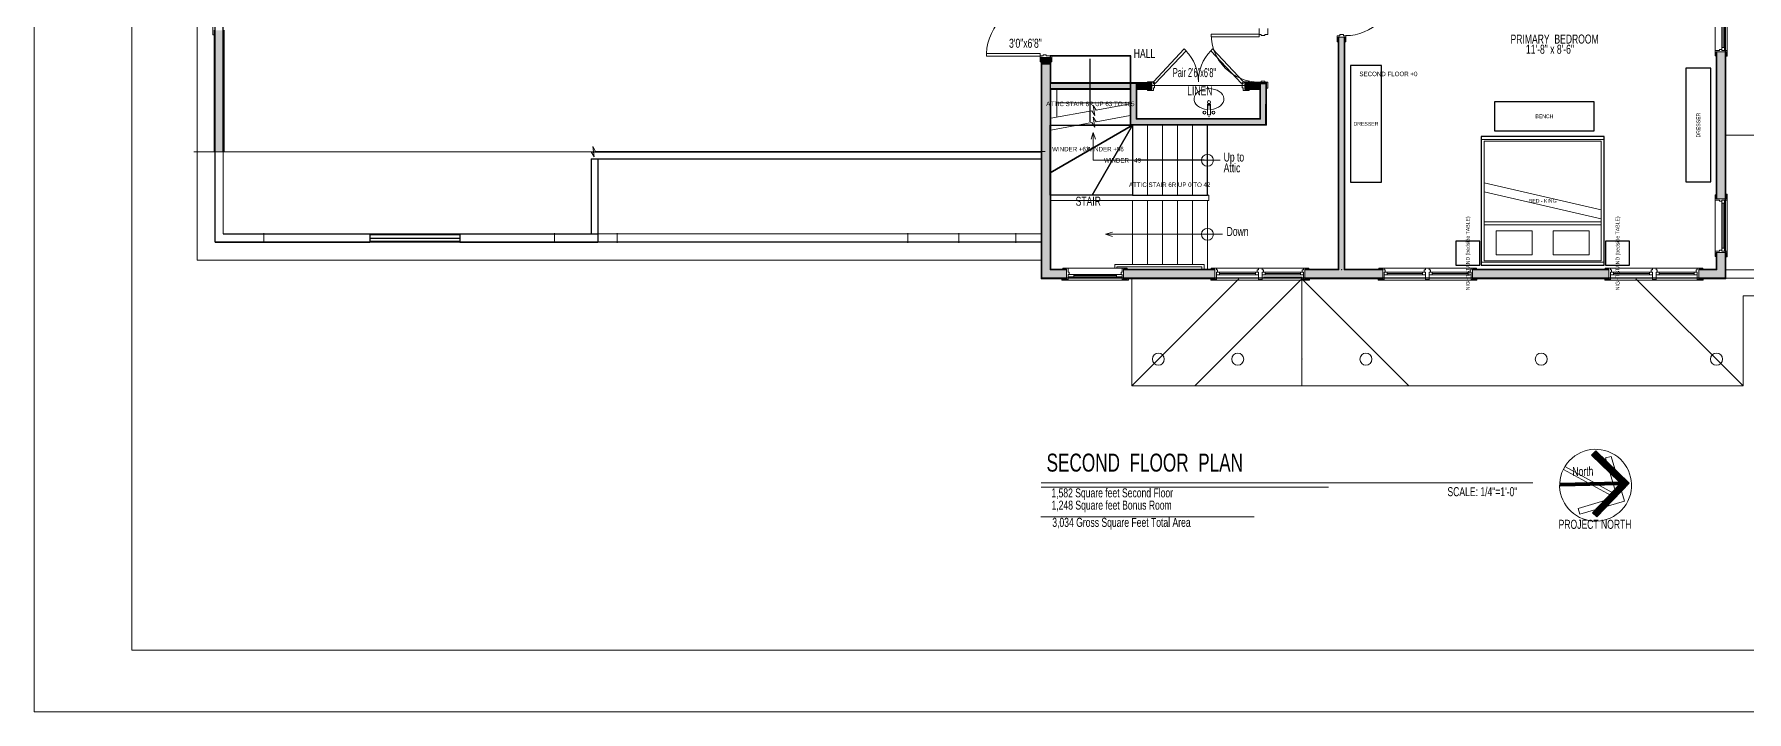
# Model space of a CAD drawing. Extents: x -864 to 864, y -576 to 576.
# Drawn here: x -864 to 279, y -576 to -123 of the extents above; entities that cross this region are included whole.
import ezdxf
from ezdxf.enums import TextEntityAlignment as Align

# ---------------------------------------------------------------- set-up
doc = ezdxf.new("R2010")
doc.units = 0
doc.header["$MEASUREMENT"] = 0
for name, color, linetype in [('1.2BELOW', 9, 'Continuous'), ('1.2DEMO', 3, 'Continuous'), ('1.2DOORS', 1, 'Continuous'), ('1.2FILL', 7, 'Continuous'), ('1.2FLOOR-LEVELS', 30, 'Continuous'), ('1.2FURN', 11, 'Continuous'), ('1.2NOTES', 3, 'Continuous'), ('1.2OBJNAMES', 2, 'Continuous'), ('1.2RMNAMES', 3, 'Continuous'), ('1.2ROOF', 8, 'Continuous'), ('1.2STAIRS', 4, 'Continuous'), ('1.2STAIRS-ATTIC', 140, 'Continuous'), ('1.2WALLS', 1, 'Continuous'), ('1.2WINDOWS', 3, 'Continuous'), ('BORDER', 3, 'Continuous')]:
    doc.layers.add(name, color=color, linetype=linetype)
doc.styles.add('DCADTXTSTYLE1', font='ARIAL NARROW')
doc.styles.add('DCADTXTSTYLE20', font='ARIAL NARROW')
doc.styles.add('DCADTXTSTYLE21', font='ARIAL NARROW')
doc.styles.add('DCADTXTSTYLE22', font='ARIAL NARROW')
doc.styles.add('DCADTXTSTYLE23', font='ARIAL NARROW')
doc.styles.add('DCADTXTSTYLE24', font='ARIAL NARROW')
doc.styles.add('DCADTXTSTYLE25', font='ARIAL NARROW')
doc.styles.add('DCADTXTSTYLE26', font='ARIAL NARROW')
doc.styles.add('DCADTXTSTYLE29', font='ARIAL NARROW')
doc.styles.add('DCADTXTSTYLE34', font='ARIAL NARROW')
doc.styles.add('DCADTXTSTYLE35', font='ARIAL NARROW')
doc.styles.add('DCADTXTSTYLE37', font='ARIAL NARROW')
doc.styles.add('DCADTXTSTYLE38', font='ARIAL NARROW')
doc.styles.add('DCADTXTSTYLE39', font='ARIAL NARROW')
doc.styles.add('DCADTXTSTYLE40', font='ARIAL NARROW')
doc.styles.add('DCADTXTSTYLE48', font='ARIAL NARROW')
doc.styles.add('DCADTXTSTYLE60', font='ARIAL NARROW')
doc.styles.add('DCADTXTSTYLE70', font='ARIAL NARROW')

msp = doc.modelspace()

# ---------------------------------------------------------------- hatches: boundary and pattern name
at = {"layer": '1.2FILL', "linetype": 'Continuous', "lineweight": 0, "ltscale": 8}
for points in [[(-185.8, -87), (-185.8, 0.5), (-191.3, 0.5), (-191.3, -3.2), (-191.3, -51), (-185.8, -51), (-185.8, -85), (-191.3, -85), (-191.3, -201.7), (-191.3, -286.3), (-174.8, -286.3), (-174.8, -280.8), (-185.8, -280.8), (-185.8, -256.8), (-185.8, -159.8), (-136, -159.8), (-136, -156.3), (-185.8, -156.3), (-185.8, -143.8), (-191.3, -143.8), (-191.3, -96.3), (-185.8, -96.3), (-185.8, -90.5), (-122.3, -90.5), (-118.8, -90.5), (-81.8, -90.5), (-78.3, -90.5), (-61.8, -90.5), (-61.8, -90.5), (-58.3, -90.5), (-58.3, -87), (-45.8, -87), (-58.3, -87), (-58.3, -90.5), (-45.3, -90.5), (-45.3, -90.5), (-41.8, -90.5), (-41.8, -80.5), (-45.3, -80.5), (-45.3, -87), (-132.8, -87), (-132.8, -90.5), (-132.8, -87)], [(10.5, -125.5), (7, -125.5), (7, -280.8), (-15.8, -280.8), (-15.8, -286.3), (36.2, -286.3), (36.2, -280.8), (10.5, -280.8)], [(-191.3, -139), (-185.8, -139), (-185.8, -143.8), (-191.3, -143.8)], [(-42, -183.8), (-41.8, -156.6), (-45.3, -156.6), (-45.3, -180.3), (-128.5, -180.3), (-128.5, -156.3), (-136, -156.3), (-136, -159.8), (-132, -159.8), (-132, -183.8)], [(-128.5, -156.3), (-128.5, -159.8), (-117.9, -159.8), (-117.9, -156.3)], [(-55.9, -156.3), (-55.9, -159.8), (-45.3, -159.8), (-45.3, -156.6), (-41.8, -156.6), (-41.8, -156.3)]]:
    msp.add_hatch(color=7, dxfattribs=at).paths.add_polyline_path(points, flags=0)
at = {"layer": '1.2FILL', "linetype": 'Continuous', "lineweight": 0, "ltscale": 0.09375}
msp.add_hatch(color=7, dxfattribs=at).paths.add_polyline_path([(-737.8, -120.8), (-743.3, -120.8), (-743.3, -202.1), (-737.8, -202.1)], flags=0)
at = {"layer": '1.2FILL', "linetype": 'Continuous', "lineweight": 0, "ltscale": 12}
for points in [[(264.7, -135.3), (259.2, -135.3), (259.2, -233.5), (264.7, -233.5)], [(264.7, -269.3), (259.2, -269.3), (259.2, -280.8), (247.2, -280.8), (247.2, -286.3), (264.7, -286.3)], [(-75.8, -286.3), (-75.8, -280.8), (-136.8, -280.8), (-136.8, -286.3)], [(96.2, -280.8), (96.2, -286.3), (187.2, -286.3), (187.2, -280.8)]]:
    msp.add_hatch(color=7, dxfattribs=at).paths.add_polyline_path(points, flags=0)

# ---------------------------------------------------------------- linework, layer by layer
at = {"layer": '1.2BELOW', "color": 7, "linetype": 'Continuous', "lineweight": 0, "ltscale": 4}
for p, q in [((-710.8, -262.8), (-710.8, -256.3)), ((-516.8, -262.8), (-516.8, -256.3)), ((-474.8, -262.8), (-474.8, -256.3)), ((-280.8, -262.8), (-280.8, -256.3)), ((-246.8, -262.8), (-246.8, -256.3)), ((403.2, -280.8), (264.7, -280.8)), ((408.7, -286.3), (265.2, -286.3))]:
    msp.add_line(p, q, dxfattribs=at)
at = {"layer": '1.2BELOW', "color": 1, "linetype": 'Continuous', "lineweight": 0, "ltscale": 12}
msp.add_line((-208.8, -262.8), (-208.8, -256.3), dxfattribs=at)
at = {"layer": '1.2BELOW', "color": 7, "linetype": 'Continuous', "lineweight": 0, "ltscale": 4}
for centre in [(-113.6, -340.5), (-60.6, -340.5), (25, -340.5), (142, -340.5), (259, -340.5)]:
    msp.add_circle(centre, 4, dxfattribs=at)
at = {"layer": '1.2DEMO', "color": 11, "linetype": 'Continuous', "lineweight": 0, "ltscale": 2}
for p, q in [((-46.4, -123.5), (-78.4, -123.5)), ((-78.4, -123.5), (-78.4, -125.3)), ((-46.4, -125.3), (-78.4, -125.3)), ((-46.4, -119.6), (-46.4, -123.6)), ((-46.4, -123.5), (-46.4, -125.3)), ((-46.4, -123.6), (-44.9, -123.6)), ((-44.9, -123.6), (-44.9, -124.3)), ((-44.9, -124.3), (-42.4, -124.3)), ((-42.4, -123.6), (-40.5, -123.6)), ((-42.4, -123.6), (-42.4, -124.3)), ((-40.5, -119.6), (-40.5, -123.6)), ((-185.3, -139), (-185.3, -139)), ((-128, -157.8), (-46.4, -157.8)), ((-46.4, -155.5), (-46.4, -159.5)), ((-46.4, -155.5), (-44.9, -155.5)), ((-46.4, -159.5), (-45.8, -159.5)), ((-44.9, -154.8), (-44.9, -155.5)), ((-44.9, -154.8), (-42.4, -154.8)), ((-42.4, -154.8), (-42.4, -155.5)), ((-42.4, -155.5), (-40.5, -155.5)), ((-40.5, -159.5), (-41.2, -159.5)), ((-40.5, -155.5), (-40.5, -159.5)), ((-80.8, -177.3), (-80.8, -170.3)), ((-80.8, -170.3), (-78.8, -170.3)), ((-80.5, -170.8), (-80.8, -170.3)), ((-80.8, -177.3), (-80.5, -170.8)), ((-80.5, -170.8), (-79, -170.8)), ((-78.8, -170.3), (-79, -170.8)), ((-79, -170.8), (-78.8, -177.3)), ((-78.8, -177.3), (-78.8, -170.3)), ((-80.8, -177.3), (-78.8, -177.3))]:
    msp.add_line(p, q, dxfattribs=at)
at = {"layer": '1.2DEMO', "color": 11, "linetype": 'Continuous', "lineweight": 0, "ltscale": 3}
msp.add_line((-43.5, -285.8), (-17.5, -285.8), dxfattribs=at)
at = {"layer": '1.2DEMO', "color": 11, "linetype": 'Continuous', "lineweight": 0, "ltscale": 2}
for centre in [(-79.8, -168.8), (-82.8, -175.8), (-76.8, -175.8)]:
    msp.add_circle(centre, 1, dxfattribs=at)
msp.add_arc((-46.4, -123.6), 31.9, 179.8973, 270, dxfattribs=at)
msp.add_ellipse((-79.8, -166.8), major_axis=(-10, 0), ratio=0.7, start_param=1.678075, end_param=7.745731, dxfattribs=at)
msp.add_point((-79.8, -178.6), dxfattribs=at)
at = {"layer": '1.2DOORS', "color": 3, "linetype": 'Continuous', "lineweight": 0, "ltscale": 24}
for p, q in [((5.7, -124.5), (5.7, -128.5)), ((7.6, -124.5), (5.7, -124.5)), ((7.6, -123.7), (7.6, -124.5)), ((10.1, -123.7), (7.6, -123.7)), ((10.1, -123.7), (10.1, -124.5)), ((11.6, -124.5), (10.1, -124.5)), ((11.6, -124.5), (11.6, -128.5)), ((-192.4, -136.3), (-228.4, -136.3)), ((-228.4, -138.1), (-228.4, -136.3)), ((-192.4, -138.1), (-192.4, -136.3)), ((-116.9, -155.2), (-96.4, -133.3)), ((-115.7, -156.3), (-95.1, -134.5)), ((-96.4, -133.3), (-95.1, -134.5)), ((-77.4, -133.3), (-78.6, -134.5)), ((-58.1, -156.3), (-78.6, -134.5)), ((-56.8, -155.2), (-77.4, -133.3)), ((-192.4, -138.1), (-228.4, -138.1)), ((-192.4, -142), (-192.4, -138)), ((-192.4, -138), (-190.4, -138)), ((-190.4, -138), (-190.4, -137.3)), ((-190.4, -137.3), (-188.4, -137.3)), ((-188.4, -138), (-188.4, -137.3)), ((-188.4, -138), (-184.7, -138)), ((-184.7, -142), (-184.7, -138)), ((-120.9, -155.2), (-116.9, -155.2)), ((-116.9, -155.2), (-115.7, -156.3)), ((-116.9, -155.2), (-116.9, -156.7)), ((-116.9, -156.7), (-116.1, -156.7)), ((-116.9, -159.2), (-116.9, -161)), ((-116.9, -159.2), (-116.1, -159.2)), ((-116.1, -156.7), (-116.1, -159.2)), ((-56.8, -155.2), (-58.1, -156.3)), ((-56.9, -156.7), (-57.6, -156.7)), ((-57.6, -156.7), (-57.6, -159.2)), ((-56.9, -159.2), (-57.6, -159.2)), ((-52.9, -155.2), (-56.9, -155.2)), ((-56.9, -155.2), (-56.9, -156.7)), ((-56.9, -159.2), (-56.9, -161)), ((-120.9, -161), (-116.9, -161)), ((-52.9, -161), (-56.9, -161))]:
    msp.add_line(p, q, dxfattribs=at)
at = {"layer": '1.2DOORS', "color": 3, "linetype": 'Continuous', "lineweight": 0, "ltscale": 12}
for p, q in [((5.7, -128.5), (6.3, -128.5)), ((11.6, -128.5), (11, -128.5)), ((-192.4, -142), (-191.8, -142)), ((-184.7, -142), (-185.3, -142)), ((-120.9, -155.2), (-120.9, -155.8)), ((-52.9, -155.2), (-52.9, -155.8)), ((-120.9, -161), (-120.9, -160.4)), ((-52.9, -161), (-52.9, -160.4))]:
    msp.add_line(p, q, dxfattribs=at)
at = {"layer": '1.2DOORS', "color": 1, "linetype": 'Continuous', "lineweight": 0, "ltscale": 24}
msp.add_arc((-192.4, -138.1), 36, 90, 177.2168, dxfattribs=at)
at = {"layer": '1.2DOORS', "color": 1, "linetype": 'Continuous', "lineweight": 0}
for centre, radius, start, end in [((11.6, -92.5), 31.9, 270, 360.1028), ((-116.9, -155.2), 30, 0, 43.5393), ((-56.9, -155.2), 30, 136.4607, 180)]:
    msp.add_arc(centre, radius, start, end, dxfattribs=at)
at = {"layer": '1.2DOORS', "color": 51, "linetype": 'Continuous', "lineweight": 0, "ltscale": 12}
for p in [(-191.8, -139), (-117.9, -155.8), (-55.9, -155.8)]:
    msp.add_point(p, dxfattribs=at)
at = {"layer": '1.2FLOOR-LEVELS'}
for points in [[(264.7, 73.7), (264.7, -286.3), (264.7, -286.3), (264.7, -286.3), (-191.3, -286.3), (-191.3, -286.3), (-191.3, -286.3), (-191.3, -262.3), (-191.3, -262.3), (-191.3, -262.3), (-191.3, -262.3), (-191.3, -262.3), (-191.3, -262.3), (-191.3, -262.3), (-191.3, -262.3), (-191.3, -262.3), (-191.3, -262.3), (-191.3, -262.3), (-191.3, -262.3), (-191.3, -262.3), (-191.3, -262.3), (-191.3, -262.3), (-191.3, -262.3), (-191.3, -262.3), (-743.3, -262.3), (-743.3, -262.3), (-743.3, -262.3), (-743.3, 49.7)], [(-159, -182), (-159, -140)], [(-83, -207.7), (-128, -207.7)]]:
    msp.add_lwpolyline(points, dxfattribs=at)
for points, elevation in [([(-185.8, -184.3), (-132, -184.3), (-132, -138), (-185.8, -138)], 63), ([(-130.8, -184.3), (-157.8, -231), (-185.8, -231), (-185.8, -216.1)], 56), ([(-130.8, -184.3), (-185.8, -216.1), (-185.8, -184.3)], 63), ([(-130.8, -184.3), (-130.8, -231), (-157.8, -231)], 49)]:
    msp.add_lwpolyline(points, close=True, dxfattribs=dict(at, elevation=elevation))
msp.add_lwpolyline([(-130.8, -231), (-80.8, -231), (-80.8, -184.3), (-130.8, -184.3)], close=True, dxfattribs=at)
at = {"layer": '1.2FURN', "color": 11, "linetype": 'Continuous', "lineweight": 0, "ltscale": 12}
for p, q in [((102, -193.8), (102, -191.8)), ((102, -191.8), (184, -191.8)), ((184, -193.8), (102, -193.8)), ((184, -191.8), (184, -193.8)), ((104, -274.8), (104, -194.8)), ((104, -194.8), (182, -194.8)), ((182, -194.8), (182, -274.8)), ((182, -240.8), (104, -222.8)), ((182, -246.8), (104, -228.8)), ((104, -248.8), (182, -248.8)), ((182, -250.8), (104, -250.8)), ((85, -277.8), (85, -261.8)), ((85, -261.8), (101, -261.8)), ((101, -261.8), (101, -277.8)), ((112, -270.8), (112, -254.8)), ((112, -254.8), (136, -254.8)), ((136, -254.8), (136, -270.8)), ((150, -270.8), (150, -254.8)), ((150, -254.8), (174, -254.8)), ((174, -254.8), (174, -270.8)), ((185, -277.8), (185, -261.8)), ((185, -261.8), (201, -261.8)), ((201, -261.8), (201, -277.8)), ((136, -270.8), (112, -270.8)), ((174, -270.8), (150, -270.8)), ((101, -277.8), (85, -277.8)), ((102, -277.8), (102, -275.8)), ((102, -275.8), (184, -275.8)), ((184, -277.8), (102, -277.8)), ((182, -274.8), (104, -274.8)), ((184, -275.8), (184, -277.8)), ((201, -277.8), (185, -277.8))]:
    msp.add_line(p, q, dxfattribs=at)
at = {"layer": '1.2FURN', "color": 11, "linetype": 'Continuous', "lineweight": 0, "ltscale": 12, "elevation": 50648}
for points in [[(14.6, -222.3), (14.6, -144.3), (35.3, -144.3), (35.3, -222.3)], [(238.6, -222.1), (255.3, -222.1), (255.3, -146.2), (238.6, -146.2)], [(110.8, -187.9), (177.3, -187.9), (177.3, -168.7), (110.8, -168.7)]]:
    msp.add_lwpolyline(points, close=True, dxfattribs=at)
at = {"layer": '1.2NOTES', "color": 7, "linetype": 'Continuous', "lineweight": 0, "ltscale": 12}
msp.add_line((-744.8, -123.8), (-744.8, -82), dxfattribs=at)
at = {"layer": '1.2NOTES', "color": 7, "linetype": 'Continuous', "lineweight": 0, "ltscale": 24}
msp.add_line((-744.8, -123.8), (-743.8, -123.8), dxfattribs=at)
at = {"layer": '1.2NOTES', "color": 5, "linetype": 'Continuous', "lineweight": 0, "ltscale": 4}
for p, q in [((-743.8, -202.1), (-743.8, -120.8)), ((-737.3, -202.1), (-737.3, -120.8))]:
    msp.add_line(p, q, dxfattribs=at)
at = {"layer": '1.2NOTES', "color": 7, "linetype": 'Continuous', "lineweight": 0, "ltscale": 4}
for p, q in [((-743.3, -202.1), (-743.3, -120.8)), ((-737.8, -202.1), (-737.8, -120.8)), ((-191.3, -262.3), (-743.3, -262.3)), ((-191.3, -256.8), (-737.8, -256.8))]:
    msp.add_line(p, q, dxfattribs=at)
at = {"layer": '1.2NOTES', "color": 1, "linetype": 'Continuous', "lineweight": 0, "ltscale": 0.09375}
for p, q in [((-492.2, -202.1), (-757.5, -202.1)), ((-489.3, -201.7), (-189.2, -201.7))]:
    msp.add_line(p, q, dxfattribs=at)
at = {"layer": '1.2NOTES', "color": 1, "linetype": 'Continuous', "lineweight": 0, "ltscale": 12}
for p, q in [((178.4, -401.8), (175.6, -404.7)), ((194.1, -422.5), (175.6, -404.7)), ((175.7, -404.8), (181.3, -404.7)), ((176, -404.3), (180.9, -404.2)), ((176.2, -405.3), (181.8, -405.1)), ((176.4, -403.8), (180.4, -403.8)), ((176.6, -405.7), (182.3, -405.6)), ((176.9, -403.4), (179.9, -403.3)), ((177.1, -406.2), (182.8, -406.1)), ((177.4, -402.9), (179.4, -402.8)), ((177.6, -406.6), (183.2, -406.5)), ((177.8, -402.4), (178.9, -402.4)), ((178.1, -407.1), (183.7, -407)), ((178.3, -401.9), (178.5, -401.9)), ((200.8, -423.4), (178.4, -401.8)), ((178.5, -407.6), (184.2, -407.4)), ((179, -408), (184.7, -407.9)), ((179.5, -408.5), (185.2, -408.4)), ((180, -408.9), (185.6, -408.8)), ((180.5, -409.4), (186.1, -409.3)), ((180.9, -409.9), (186.6, -409.7)), ((181.4, -410.3), (187.1, -410.2)), ((181.9, -410.8), (187.5, -410.7)), ((182.4, -411.2), (188, -411.1)), ((154.8, -423.3), (194.1, -422.5)), ((154.8, -423.5), (200, -422.6)), ((182.8, -411.7), (188.5, -411.6)), ((183.3, -412.2), (189, -412)), ((183.8, -412.6), (189.4, -412.5)), ((184.3, -413.1), (189.9, -413)), ((184.7, -413.5), (190.4, -413.4)), ((185.2, -414), (190.9, -413.9)), ((185.7, -414.5), (191.4, -414.3)), ((186.2, -414.9), (191.8, -414.8)), ((186.7, -415.4), (192.3, -415.3)), ((187.1, -415.8), (192.8, -415.7)), ((187.6, -416.3), (193.3, -416.2)), ((188.1, -416.8), (193.7, -416.6)), ((188.6, -417.2), (194.2, -417.1)), ((189, -417.7), (194.7, -417.6)), ((189.5, -418.1), (195.2, -418)), ((190, -418.6), (195.7, -418.5)), ((190.5, -419.1), (196.1, -418.9)), ((191, -419.5), (196.6, -419.4)), ((191.4, -420), (197.1, -419.9)), ((191.9, -420.4), (197.6, -420.3)), ((192.4, -420.9), (198, -420.8)), ((192.9, -421.3), (198.5, -421.2)), ((193.3, -421.8), (199, -421.7)), ((193.8, -422.3), (199.5, -422.2)), ((154.8, -423.9), (200.4, -423.1)), ((154.8, -423.3), (154.8, -425.3)), ((154.8, -424.4), (200.7, -423.5)), ((154.8, -424.9), (200.2, -424)), ((154.8, -425.3), (194.1, -424.5)), ((194.1, -424.5), (176.3, -443.1)), ((200.8, -423.4), (179.2, -445.8)), ((184.9, -434.2), (190.5, -434.1)), ((185.3, -433.7), (191, -433.6)), ((185.8, -433.2), (191.5, -433.1)), ((186.3, -432.7), (191.9, -432.6)), ((186.7, -432.2), (192.4, -432.1)), ((187.2, -431.8), (192.8, -431.7)), ((187.6, -431.3), (193.3, -431.2)), ((188.1, -430.8), (193.8, -430.7)), ((188.6, -430.3), (194.2, -430.2)), ((189, -429.9), (194.7, -429.8)), ((189.5, -429.4), (195.1, -429.3)), ((189.9, -428.9), (195.6, -428.8)), ((190.4, -428.4), (196.1, -428.3)), ((190.9, -428), (196.5, -427.8)), ((191.3, -427.5), (197, -427.4)), ((191.8, -427), (197.4, -426.9)), ((192.2, -426.5), (197.9, -426.4)), ((192.7, -426), (198.4, -425.9)), ((193.2, -425.6), (198.8, -425.5)), ((193.6, -425.1), (199.3, -425)), ((194.1, -424.6), (199.7, -424.5)), ((179.2, -445.8), (176.3, -443.1)), ((176.5, -443.2), (181.8, -443.1)), ((176.6, -442.8), (182.3, -442.6)), ((177, -443.7), (181.3, -443.6)), ((177.1, -442.3), (182.7, -442.2)), ((177.4, -444.1), (180.9, -444.1)), ((177.5, -441.8), (183.2, -441.7)), ((177.9, -444.6), (180.4, -444.6)), ((178, -441.3), (183.6, -441.2)), ((178.4, -440.8), (184.1, -440.7)), ((178.4, -445.1), (180, -445)), ((178.9, -440.4), (184.6, -440.3)), ((178.9, -445.5), (179.5, -445.5)), ((179.4, -439.9), (185, -439.8)), ((179.8, -439.4), (185.5, -439.3)), ((180.3, -438.9), (185.9, -438.8)), ((180.7, -438.5), (186.4, -438.3)), ((181.2, -438), (186.9, -437.9)), ((181.7, -437.5), (187.3, -437.4)), ((182.1, -437), (187.8, -436.9)), ((182.6, -436.5), (188.2, -436.4)), ((183, -436.1), (188.7, -436)), ((183.5, -435.6), (189.2, -435.5)), ((184, -435.1), (189.6, -435)), ((184.4, -434.6), (190.1, -434.5))]:
    msp.add_line(p, q, dxfattribs=at)
at = {"layer": '1.2NOTES', "color": 51, "linetype": 'Continuous', "lineweight": 0, "ltscale": 12}
for p, q in [((188.8, -405.4), (185, -406.5)), ((192.2, -431.2), (185, -406.5)), ((197.6, -435.3), (188.8, -405.4)), ((156.8, -414.1), (191.2, -433)), ((157.7, -412.3), (192.2, -431.2)), ((191.2, -433), (166.6, -440.2)), ((167.7, -444), (166.6, -440.2)), ((197.6, -435.3), (167.7, -444))]:
    msp.add_line(p, q, dxfattribs=at)
at = {"layer": '1.2NOTES', "color": 3, "linetype": 'Continuous', "lineweight": 0, "ltscale": 2}
msp.add_line((-191.8, -423.1), (136.3, -423.1), dxfattribs=at)
msp.add_line((-191.8, -423.1), (136.3, -423.1), dxfattribs=at)
at = {"layer": '1.2NOTES', "color": 7, "linetype": 'Continuous', "lineweight": 0, "ltscale": 2}
for p, q in [((-191.8, -426.1), (0, -426.1)), ((-191.8, -426.1), (0, -426.1)), ((-192, -445.8), (-49.7, -445.8))]:
    msp.add_line(p, q, dxfattribs=at)
at = {"layer": '1.2NOTES', "color": 1, "linetype": 'Continuous', "lineweight": 0, "ltscale": 0.09375}
msp.add_lwpolyline([(-489.3, -201.7), (-491, -198.5), (-490.3, -205.3), (-492.2, -202.1)], dxfattribs=at)
at = {"layer": '1.2NOTES', "color": 1, "linetype": 'Continuous', "lineweight": 0, "ltscale": 12}
msp.add_arc((178.3, -424.7), 24, 153.6453, 513.645, dxfattribs=at)
at = {"layer": '1.2OBJNAMES'}
for points in [[(14.6, -222.3), (35.3, -222.3), (35.3, -144.3), (14.6, -144.3)], [(238.6, -222.1), (255.3, -222.1), (255.3, -146.2), (238.6, -146.2)], [(110.8, -187.9), (177.3, -187.9), (177.3, -168.7), (110.8, -168.7)], [(102, -277.8), (184, -277.8), (184, -191.8), (102, -191.8)], [(85, -277.8), (101, -277.8), (101, -261.8), (85, -261.8)], [(185, -277.8), (201, -277.8), (201, -261.8), (185, -261.8)]]:
    msp.add_lwpolyline(points, close=True, dxfattribs=at)
at = {"layer": '1.2RMNAMES', "color": 1, "linetype": 'Continuous', "lineweight": 0, "ltscale": 0.09375}
for p, q in [((-132.5, -169.9), (-155.2, -174.1)), ((-158, -174.6), (-185.3, -179.6)), ((-158, -182.5), (-185.3, -187.5)), ((-132.5, -177.8), (-155.2, -182))]:
    msp.add_line(p, q, dxfattribs=at)
at = {"layer": '1.2RMNAMES', "color": 3, "linetype": 'Continuous', "lineweight": 0, "ltscale": 12}
for q in [(-158.5, -193.6), (-155.5, -193.6)]:
    msp.add_line((-157, -189.1), q, dxfattribs=at)
at = {"layer": '1.2RMNAMES', "color": 1, "linetype": 'Continuous', "lineweight": 0, "ltscale": 12}
for p, q in [((-157, -207.7), (-157, -189.1)), ((-72.3, -207.7), (-157, -207.7))]:
    msp.add_line(p, q, dxfattribs=at)
at = {"layer": '1.2RMNAMES', "color": 1, "linetype": 'Continuous', "lineweight": 0}
for p, q in [((-80.8, -207.7), (-80.8, -199.6)), ((-70.7, -257.1), (-148.8, -257.1))]:
    msp.add_line(p, q, dxfattribs=at)
at = {"layer": '1.2RMNAMES', "color": 3, "linetype": 'Continuous', "lineweight": 0}
for q in [(-144.3, -255.6), (-144.3, -258.6)]:
    msp.add_line((-148.8, -257.1), q, dxfattribs=at)
at = {"layer": '1.2RMNAMES', "color": 1, "linetype": 'Continuous', "lineweight": 0, "ltscale": 0.09375}
for points in [[(-155.2, -174.1), (-157.1, -171), (-156, -177.7), (-158, -174.6)], [(-155.2, -182), (-157.1, -178.9), (-156, -185.6), (-158, -182.5)]]:
    msp.add_lwpolyline(points, dxfattribs=at)
at = {"layer": '1.2RMNAMES', "color": 1, "linetype": 'Continuous', "lineweight": 0}
for centre in [(-80.8, -207.7), (-80.8, -257.1)]:
    msp.add_circle(centre, 4, dxfattribs=at)
at = {"layer": '1.2ROOF', "color": 7, "linetype": 'Continuous', "lineweight": 0, "ltscale": 4}
msp.add_line((-755.3, -202.1), (-755.3, -3.6), dxfattribs=at)
at = {"layer": '1.2ROOF', "color": 1, "linetype": 'Continuous', "lineweight": 0, "ltscale": 12}
for p, q in [((420.7, -190.9), (264.7, -190.9)), ((-131.3, -358.3), (-59.8, -286.8)), ((-17.8, -286.8), (-89.3, -358.3)), ((-17.8, -286.8), (-17.8, -358.3)), ((-17.8, -286.8), (53.7, -358.3)), ((276.7, -358.3), (205.2, -286.8))]:
    msp.add_line(p, q, dxfattribs=at)
at = {"layer": '1.2ROOF', "color": 3, "linetype": 'Continuous', "lineweight": 0, "ltscale": 12}
for p, q in [((-755.3, -274.3), (-755.3, -202.1)), ((-191.8, -274.3), (-755.3, -274.3)), ((-131.3, -358.3), (-131.3, -286.3)), ((276.7, -298.3), (276.7, -358.3)), ((276.7, -298.3), (420.7, -298.3)), ((276.7, -358.3), (-131.3, -358.3))]:
    msp.add_line(p, q, dxfattribs=at)
at = {"layer": '1.2ROOF', "color": 1, "linetype": 'Continuous', "lineweight": 0, "ltscale": 12}
msp.add_point((-17.8, -340.5), dxfattribs=at)
at = {"layer": '1.2STAIRS', "color": 3, "linetype": 'Continuous', "lineweight": 0, "ltscale": 12}
for p, q in [((-132.6, -234.5), (-185.8, -234.5)), ((-79.8, -231), (-185.7, -231)), ((-80.8, -234.5), (-132.6, -234.5)), ((-130.8, -277.3), (-130.8, -234.5)), ((-120.8, -277.3), (-120.8, -234.5)), ((-110.8, -277.3), (-110.8, -234.5)), ((-100.8, -277.3), (-100.8, -234.5)), ((-90.8, -277.3), (-90.8, -234.5)), ((-80.8, -280.3), (-80.8, -234.5)), ((-80.8, -234.5), (-79.8, -234.5)), ((-79.8, -234.5), (-79.8, -231))]:
    msp.add_line(p, q, dxfattribs=at)
at = {"layer": '1.2STAIRS', "color": 1, "linetype": 'Continuous', "lineweight": 0, "ltscale": 12}
for p, q in [((-83.1, -277.3), (-142.7, -277.3)), ((-142.7, -277.3), (-142.7, -279.7)), ((-84.6, -278.8), (-141.2, -278.8)), ((-141.2, -278.8), (-141.2, -279.7)), ((-84.6, -278.8), (-84.6, -280.3)), ((-83.1, -277.3), (-83.1, -280.3))]:
    msp.add_line(p, q, dxfattribs=at)
at = {"layer": '1.2STAIRS-ATTIC', "color": 1, "linetype": 'Continuous', "lineweight": 0, "ltscale": 8}
for p, q in [((-132.5, -138.2), (-184.7, -138.2)), ((-132.5, -160.3), (-132.5, -138.2))]:
    msp.add_line(p, q, dxfattribs=at)
at = {"layer": '1.2STAIRS-ATTIC', "color": 3, "linetype": 'Continuous', "lineweight": 0, "ltscale": 12}
for p, q in [((-181.3, -160.5), (-181.3, -178.9)), ((-181.3, -169.4), (-132.5, -169.4)), ((-165.7, -183.9), (-132.5, -183.9)), ((-130.8, -231), (-130.8, -184.3)), ((-120.8, -231), (-120.8, -184.3)), ((-110.8, -231), (-110.8, -184.3)), ((-100.8, -231), (-100.8, -184.3)), ((-90.8, -231), (-90.8, -184.3)), ((-80.8, -231), (-80.8, -184.3))]:
    msp.add_line(p, q, dxfattribs=at)
at = {"layer": '1.2WALLS', "color": 1, "linetype": 'Continuous', "lineweight": 0, "ltscale": 12}
for p, q in [((11, -125.5), (6.5, -125.5)), ((258.7, -135.3), (265.2, -135.3)), ((-185.3, -139), (-191.8, -139)), ((-117.9, -160.3), (-117.9, -155.8)), ((-55.9, -160.3), (-55.9, -155.8)), ((-45.3, -156.6), (-41.8, -156.6)), ((265.2, -233.5), (258.7, -233.5)), ((265.2, -269.3), (258.7, -269.3)), ((-174.8, -286.8), (-174.8, -280.3)), ((-136.8, -286.8), (-136.8, -280.3)), ((-75.8, -286.8), (-75.8, -280.3)), ((-15.8, -286.8), (-15.8, -280.3)), ((36.2, -286.8), (36.2, -280.3)), ((96.2, -286.8), (96.2, -280.3)), ((187.2, -286.8), (187.2, -280.3)), ((247.2, -286.8), (247.2, -280.3)), ((-15.8, -286.8), (-14, -286.8))]:
    msp.add_line(p, q, dxfattribs=at)
at = {"layer": '1.2WALLS', "color": 5, "linetype": 'Continuous', "lineweight": 0, "ltscale": 12}
for p, q in [((6.5, -280.3), (6.5, -125.5)), ((11, -280.3), (11, -125.5)), ((258.7, -135.3), (258.7, -233.5)), ((265.2, -135.3), (265.2, -233.5)), ((-185.3, -155.8), (-185.3, -139)), ((-128, -155.8), (-185.3, -155.8)), ((-128, -155.8), (-117.9, -155.8)), ((-55.9, -155.8), (-41.3, -155.8)), ((-41.3, -155.8), (-41.5, -184.3)), ((-185.3, -280.3), (-185.3, -160.3)), ((-132.5, -160.3), (-185.3, -160.3)), ((-132.5, -184.3), (-132.5, -160.3)), ((-128, -179.8), (-128, -160.3)), ((-128, -160.3), (-117.9, -160.3)), ((-55.9, -160.3), (-45.8, -160.3)), ((-45.8, -160.3), (-45.8, -179.8)), ((-128, -179.8), (-45.8, -179.8)), ((-132.5, -184.3), (-41.5, -184.3)), ((258.7, -269.3), (258.7, -280.3)), ((265.2, -269.3), (265.2, -286.8)), ((-174.8, -280.3), (-185.3, -280.3)), ((-75.8, -280.3), (-136.8, -280.3)), ((6.5, -280.3), (-15.8, -280.3)), ((36.2, -280.3), (11, -280.3)), ((187.2, -280.3), (96.2, -280.3)), ((258.7, -280.3), (247.2, -280.3)), ((-174.8, -286.8), (-191.8, -286.8)), ((-75.8, -286.8), (-136.8, -286.8)), ((36.2, -286.8), (-15.8, -286.8)), ((187.2, -286.8), (96.2, -286.8)), ((265.2, -286.8), (247.2, -286.8))]:
    msp.add_line(p, q, dxfattribs=at)
at = {"layer": '1.2WALLS', "color": 7, "linetype": 'Continuous', "lineweight": 0, "ltscale": 12}
for p, q in [((7, -280.8), (7, -125.5)), ((10.5, -280.8), (10.5, -125.5)), ((259.2, -135.3), (259.2, -233.5)), ((264.7, -135.3), (264.7, -233.5)), ((-191.3, -286.3), (-191.3, -139)), ((-185.8, -156.3), (-185.8, -139)), ((-128.5, -156.3), (-185.8, -156.3)), ((-185.8, -256.8), (-185.8, -159.8)), ((-132, -159.8), (-185.8, -159.8)), ((-132, -183.8), (-132, -159.8)), ((-128.5, -180.3), (-128.5, -156.3)), ((-128.5, -156.3), (-117.9, -156.3)), ((-128.5, -159.8), (-117.9, -159.8)), ((-55.9, -156.3), (-41.8, -156.3)), ((-55.9, -159.8), (-45.3, -159.8)), ((-45.3, -156.6), (-45.3, -180.3)), ((-41.8, -156.3), (-42, -183.8)), ((-128.5, -180.3), (-45.3, -180.3)), ((-132, -183.8), (-42, -183.8)), ((-185.8, -280.8), (-185.8, -256.8)), ((259.2, -269.3), (259.2, -280.8)), ((264.7, -269.3), (264.7, -286.3)), ((-174.8, -280.8), (-185.8, -280.8)), ((-75.8, -280.8), (-136.8, -280.8)), ((7, -280.8), (-15.8, -280.8)), ((36.2, -280.8), (10.5, -280.8)), ((187.2, -280.8), (96.2, -280.8)), ((259.2, -280.8), (247.2, -280.8)), ((-174.8, -286.3), (-191.3, -286.3)), ((-75.8, -286.3), (-136.8, -286.3)), ((36.2, -286.3), (-15.8, -286.3)), ((187.2, -286.3), (96.2, -286.3)), ((264.7, -286.3), (247.2, -286.3))]:
    msp.add_line(p, q, dxfattribs=at)
at = {"layer": '1.2WALLS', "color": 132, "linetype": 'Continuous', "lineweight": 0, "ltscale": 12}
msp.add_line((-191.8, -286.8), (-191.8, -139), dxfattribs=at)
at = {"layer": '1.2WALLS', "color": 7, "linetype": 'Continuous', "lineweight": 0, "ltscale": 4}
for p, q in [((-743.3, -262.3), (-743.3, -202.1)), ((-737.8, -256.8), (-737.8, -202.1))]:
    msp.add_line(p, q, dxfattribs=at)
at = {"layer": '1.2WALLS'}
for points in [[(-743.3, -202.1), (-743.3, -106)], [(-737.8, -202.1), (-737.8, -106)], [(-492.2, -202.1), (-191.3, -202.1)], [(-492.2, -206.6), (-191.3, -206.6)], [(-492.2, -206.6), (-492.2, -256.8)], [(-487.8, -206.6), (-487.8, -256.8)], [(-743.3, -262.3), (-640, -262.3)], [(-737.8, -256.8), (-640, -256.8)], [(-580, -256.8), (-487.8, -256.8)], [(-580, -262.3), (-487.8, -262.3)], [(-487.8, -256.8), (-487.8, -262.3)]]:
    msp.add_lwpolyline(points, dxfattribs=at)
at = {"layer": '1.2WALLS', "color": 1, "linetype": 'Continuous', "lineweight": 0, "ltscale": 12}
msp.add_point((265.2, -184.3), dxfattribs=at)
at = {"layer": '1.2WALLS', "color": 51, "linetype": 'Continuous', "lineweight": 0, "ltscale": 12}
msp.add_point((8.7, -280.8), dxfattribs=at)
at = {"layer": '1.2WINDOWS', "color": 7, "linetype": 'Continuous', "lineweight": 0, "ltscale": 12}
for p, q in [((258.1, -134.3), (258.1, -100.3)), ((266.2, -138.2), (266.2, -96.4)), ((258.1, -268.3), (258.1, -234.3)), ((266.2, -272.2), (266.2, -230.4)), ((-173.9, -279.7), (-137.8, -279.7)), ((-46.8, -279.7), (-74.8, -279.7)), ((-44.2, -279.7), (-16.8, -279.7)), ((64.7, -279.7), (37.2, -279.7)), ((67.2, -279.7), (95.2, -279.7)), ((216.2, -279.7), (188.2, -279.7)), ((218.8, -279.7), (246.2, -279.7)), ((-178.1, -287.8), (-133.5, -287.8)), ((-12.8, -287.8), (-78.6, -287.8)), ((33.2, -287.8), (99, -287.8)), ((250.2, -287.8), (184.4, -287.8))]:
    msp.add_line(p, q, dxfattribs=at)
at = {"layer": '1.2WINDOWS', "color": 11, "linetype": 'Continuous', "lineweight": 0, "ltscale": 24}
for p, q in [((262.5, -132.3), (262.5, -102.3)), ((264.3, -132.3), (264.3, -102.3)), ((262.5, -266.3), (262.5, -236.3)), ((264.3, -266.3), (264.3, -236.3)), ((-170.1, -283.9), (-141.6, -283.9)), ((-170.1, -285.6), (-141.6, -285.6)), ((-48.8, -282.3), (-72.8, -282.3)), ((-48.8, -284.1), (-72.8, -284.1)), ((-42.2, -282.3), (-18.8, -282.3)), ((-42.2, -284.1), (-18.8, -284.1)), ((62.7, -282.3), (39.2, -282.3)), ((62.7, -284.1), (39.2, -284.1)), ((69.2, -282.3), (93.2, -282.3)), ((69.2, -284.1), (93.2, -284.1)), ((214.2, -282.3), (190.2, -282.3)), ((214.2, -284.1), (190.2, -284.1)), ((220.8, -282.3), (244.2, -282.3)), ((220.8, -284.1), (244.2, -284.1))]:
    msp.add_line(p, q, dxfattribs=at)
at = {"layer": '1.2WINDOWS', "color": 3, "linetype": 'Continuous', "lineweight": 0, "ltscale": 12}
for p, q in [((263.4, -102.3), (263.4, -132.3)), ((262.5, -132.3), (264.3, -132.3)), ((262.5, -134.3), (262.5, -132.3)), ((264.3, -134.3), (264.3, -132.3)), ((262.5, -234.3), (262.5, -236.3)), ((262.5, -236.3), (264.3, -236.3)), ((263.4, -236.3), (263.4, -266.3)), ((264.3, -234.3), (264.3, -236.3)), ((262.5, -266.3), (264.3, -266.3)), ((262.5, -268.3), (262.5, -266.3)), ((264.3, -268.3), (264.3, -266.3)), ((-170.1, -283.9), (-173.9, -283.9)), ((-170.1, -285.6), (-173.9, -285.6)), ((-170.1, -285.6), (-170.1, -283.9)), ((-170.1, -284.7), (-141.6, -284.7)), ((-141.6, -285.6), (-141.6, -283.9)), ((-137.8, -283.9), (-141.6, -283.9)), ((-137.8, -285.6), (-141.6, -285.6)), ((-74.8, -282.3), (-72.8, -282.3)), ((-74.8, -284.1), (-72.8, -284.1)), ((-72.8, -282.3), (-72.8, -284.1)), ((-48.8, -283.2), (-72.8, -283.2)), ((-48.8, -282.3), (-48.8, -284.1)), ((-48.8, -282.3), (-46.8, -282.3)), ((-48.8, -284.1), (-46.8, -284.1)), ((-42.2, -282.3), (-44.2, -282.3)), ((-42.2, -284.1), (-44.2, -284.1)), ((-42.2, -282.3), (-42.2, -284.1)), ((-42.2, -283.2), (-18.8, -283.2)), ((-18.8, -282.3), (-18.8, -284.1)), ((-16.8, -282.3), (-18.8, -282.3)), ((-16.8, -284.1), (-18.8, -284.1)), ((37.2, -282.3), (39.2, -282.3)), ((37.2, -284.1), (39.2, -284.1)), ((39.2, -282.3), (39.2, -284.1)), ((62.7, -283.2), (39.2, -283.2)), ((62.7, -282.3), (62.7, -284.1)), ((62.7, -282.3), (64.7, -282.3)), ((62.7, -284.1), (64.7, -284.1)), ((69.2, -282.3), (67.2, -282.3)), ((69.2, -284.1), (67.2, -284.1)), ((69.2, -282.3), (69.2, -284.1)), ((69.2, -283.2), (93.2, -283.2)), ((93.2, -282.3), (93.2, -284.1)), ((95.2, -282.3), (93.2, -282.3)), ((95.2, -284.1), (93.2, -284.1)), ((188.2, -282.3), (190.2, -282.3)), ((188.2, -284.1), (190.2, -284.1)), ((190.2, -282.3), (190.2, -284.1)), ((214.2, -283.2), (190.2, -283.2)), ((214.2, -282.3), (214.2, -284.1)), ((214.2, -282.3), (216.2, -282.3)), ((214.2, -284.1), (216.2, -284.1)), ((220.8, -282.3), (218.8, -282.3)), ((220.8, -284.1), (218.8, -284.1)), ((220.8, -282.3), (220.8, -284.1)), ((220.8, -283.2), (244.2, -283.2)), ((244.2, -282.3), (244.2, -284.1)), ((246.2, -282.3), (244.2, -282.3)), ((246.2, -284.1), (244.2, -284.1))]:
    msp.add_line(p, q, dxfattribs=at)
at = {"layer": '1.2WINDOWS', "color": 3, "linetype": 'Continuous', "lineweight": 0, "ltscale": 24}
for p, q in [((258.1, -134.3), (261, -134.3)), ((258.1, -134.3), (258.1, -137.9)), ((261, -133.6), (261, -134.3)), ((261, -133.6), (262.5, -133.6)), ((262.5, -133.6), (262.5, -134.3)), ((262.5, -134.3), (265.8, -134.3)), ((265.8, -134.3), (265.8, -137.9)), ((258.1, -137.9), (258.7, -137.9)), ((265.8, -137.9), (265.2, -137.9)), ((258.1, -234.3), (258.1, -230.8)), ((258.1, -230.8), (258.7, -230.8)), ((258.1, -234.3), (261, -234.3)), ((261, -235), (261, -234.3)), ((261, -235), (262.5, -235)), ((262.5, -234.3), (265.8, -234.3)), ((262.5, -235), (262.5, -234.3)), ((265.8, -230.8), (265.2, -230.8)), ((265.8, -234.3), (265.8, -230.8)), ((258.1, -268.3), (261, -268.3)), ((258.1, -268.3), (258.1, -271.9)), ((258.1, -271.9), (258.7, -271.9)), ((261, -267.6), (261, -268.3)), ((261, -267.6), (262.5, -267.6)), ((262.5, -267.6), (262.5, -268.3)), ((262.5, -268.3), (265.8, -268.3)), ((265.8, -271.9), (265.2, -271.9)), ((265.8, -268.3), (265.8, -271.9)), ((-173.9, -279.7), (-177.4, -279.7)), ((-177.4, -279.7), (-177.4, -280.3)), ((-173.9, -279.7), (-173.9, -282.4)), ((-173.1, -282.4), (-173.9, -282.4)), ((-173.9, -283.9), (-173.9, -287.4)), ((-173.1, -283.9), (-173.9, -283.9)), ((-173.1, -282.4), (-173.1, -283.9)), ((-138.5, -282.4), (-137.8, -282.4)), ((-138.5, -282.4), (-138.5, -283.9)), ((-138.5, -283.9), (-137.8, -283.9)), ((-137.8, -279.7), (-134.3, -279.7)), ((-137.8, -279.7), (-137.8, -282.4)), ((-137.8, -283.9), (-137.8, -287.4)), ((-134.3, -279.7), (-134.3, -280.3)), ((-74.8, -279.7), (-78.3, -279.7)), ((-78.3, -279.7), (-78.3, -280.3)), ((-74.8, -279.7), (-74.8, -280.8)), ((-74, -280.8), (-74.8, -280.8)), ((-74.8, -282.3), (-74.8, -287.4)), ((-74, -282.3), (-74.8, -282.3)), ((-74, -280.8), (-74, -282.3)), ((-47.6, -280.8), (-46.8, -280.8)), ((-47.6, -280.8), (-47.6, -282.3)), ((-47.6, -282.3), (-46.8, -282.3)), ((-46.8, -279.7), (-46.1, -279.7)), ((-46.8, -279.7), (-46.8, -280.8)), ((-46.8, -282.3), (-46.8, -287.4)), ((-44.2, -279.7), (-46, -279.7)), ((-44.2, -279.7), (-44.2, -280.8)), ((-43.5, -280.8), (-44.2, -280.8)), ((-43.5, -282.3), (-44.2, -282.3)), ((-44.2, -282.3), (-44.2, -287.4)), ((-43.5, -280.8), (-43.5, -282.3)), ((-17.5, -280.8), (-16.8, -280.8)), ((-17.5, -280.8), (-17.5, -282.3)), ((-17.5, -282.3), (-16.8, -282.3)), ((-16.8, -279.7), (-16.8, -280.8)), ((-16.8, -279.7), (-13.2, -279.7)), ((-16.8, -282.3), (-16.8, -287.4)), ((-13.2, -279.7), (-13.2, -280.3)), ((37.2, -279.7), (33.6, -279.7)), ((33.6, -279.7), (33.6, -280.3)), ((37.2, -279.7), (37.2, -280.8)), ((37.9, -280.8), (37.2, -280.8)), ((37.2, -282.3), (37.2, -287.4)), ((37.9, -282.3), (37.2, -282.3)), ((37.9, -280.8), (37.9, -282.3)), ((63.9, -280.8), (64.7, -280.8)), ((63.9, -280.8), (63.9, -282.3)), ((63.9, -282.3), (64.7, -282.3)), ((64.7, -279.7), (66.4, -279.7)), ((64.7, -279.7), (64.7, -280.8)), ((64.7, -282.3), (64.7, -287.4)), ((67.2, -279.7), (66.5, -279.7)), ((67.2, -279.7), (67.2, -280.8)), ((68, -280.8), (67.2, -280.8)), ((68, -282.3), (67.2, -282.3)), ((67.2, -282.3), (67.2, -287.4)), ((68, -280.8), (68, -282.3)), ((94.5, -280.8), (95.2, -280.8)), ((94.5, -280.8), (94.5, -282.3)), ((94.5, -282.3), (95.2, -282.3)), ((95.2, -279.7), (95.2, -280.8)), ((95.2, -279.7), (98.7, -279.7)), ((95.2, -282.3), (95.2, -287.4)), ((98.7, -279.7), (98.7, -280.3)), ((188.2, -279.7), (184.7, -279.7)), ((184.7, -279.7), (184.7, -280.3)), ((188.2, -279.7), (188.2, -280.8)), ((189, -280.8), (188.2, -280.8)), ((188.2, -282.3), (188.2, -287.4)), ((189, -282.3), (188.2, -282.3)), ((189, -280.8), (189, -282.3)), ((215.4, -280.8), (216.2, -280.8)), ((215.4, -280.8), (215.4, -282.3)), ((215.4, -282.3), (216.2, -282.3)), ((216.2, -279.7), (216.9, -279.7)), ((216.2, -279.7), (216.2, -280.8)), ((216.2, -282.3), (216.2, -287.4)), ((218.8, -279.7), (217, -279.7)), ((218.8, -279.7), (218.8, -280.8)), ((219.5, -280.8), (218.8, -280.8)), ((219.5, -282.3), (218.8, -282.3)), ((218.8, -282.3), (218.8, -287.4)), ((219.5, -280.8), (219.5, -282.3)), ((245.5, -280.8), (246.2, -280.8)), ((245.5, -280.8), (245.5, -282.3)), ((245.5, -282.3), (246.2, -282.3)), ((246.2, -279.7), (246.2, -280.8)), ((246.2, -279.7), (249.8, -279.7)), ((246.2, -282.3), (246.2, -287.4)), ((249.8, -279.7), (249.8, -280.3)), ((-177.4, -287.4), (-177.4, -286.8)), ((-173.9, -287.4), (-177.4, -287.4)), ((-137.8, -287.4), (-134.3, -287.4)), ((-134.3, -287.4), (-134.3, -286.8)), ((-78.3, -287.4), (-78.3, -286.8)), ((-74.8, -287.4), (-78.3, -287.4)), ((-46.8, -287.4), (-44.2, -287.4)), ((-16.8, -287.4), (-13.2, -287.4)), ((-13.2, -287.4), (-13.2, -286.8)), ((33.6, -287.4), (33.6, -286.8)), ((37.2, -287.4), (33.6, -287.4)), ((67.2, -287.4), (64.7, -287.4)), ((95.2, -287.4), (98.7, -287.4)), ((98.7, -287.4), (98.7, -286.8)), ((184.7, -287.4), (184.7, -286.8)), ((188.2, -287.4), (184.7, -287.4)), ((216.2, -287.4), (218.8, -287.4)), ((246.2, -287.4), (249.8, -287.4)), ((249.8, -287.4), (249.8, -286.8))]:
    msp.add_line(p, q, dxfattribs=at)
at = {"layer": '1.2WINDOWS', "color": 7, "linetype": 'Continuous', "lineweight": 0, "ltscale": 24}
for p, q in [((266.2, -138.2), (265.2, -138.2)), ((266.2, -230.4), (265.2, -230.4)), ((266.2, -272.2), (265.2, -272.2)), ((-178.1, -287.8), (-178.1, -286.8)), ((-133.5, -287.8), (-133.5, -286.8)), ((-78.6, -287.8), (-78.6, -286.8)), ((-12.8, -287.8), (-12.8, -286.8)), ((33.2, -287.8), (33.2, -286.8)), ((99, -287.8), (99, -286.8)), ((184.4, -287.8), (184.4, -286.8)), ((250.2, -287.8), (250.2, -286.8))]:
    msp.add_line(p, q, dxfattribs=at)
at = {"layer": '1.2WINDOWS'}
for points in [[(-640, -256.8), (-640, -262.3)], [(-640, -257.3), (-580, -257.3)], [(-640, -259.6), (-580, -259.6)], [(-640, -261.8), (-580, -261.8)], [(-580, -256.8), (-580, -262.3)]]:
    msp.add_lwpolyline(points, dxfattribs=at)
at = {"layer": '1.2WINDOWS', "color": 51, "linetype": 'Continuous', "lineweight": 0}
for p in [(265.2, -233.3), (-136.8, -286.8), (-75.8, -286.8), (96.2, -286.8), (187.2, -286.8)]:
    msp.add_point(p, dxfattribs=at)
at = {"layer": 'BORDER', "color": 51, "linetype": 'Continuous', "lineweight": 0, "ltscale": 115.199997}
for p, q in [((-864, 576), (-864, -576)), ((-864, -576), (864, -576))]:
    msp.add_line(p, q, dxfattribs=at)
at = {"layer": 'BORDER', "color": 51, "linetype": 'Continuous', "lineweight": 0}
for p, q in [((-798.8, -534.8), (-798.8, 545.2)), ((-798.8, 545.2), (-798.8, -534.8)), ((-798.8, -534.8), (833.2, -534.8))]:
    msp.add_line(p, q, dxfattribs=at)

# ---------------------------------------------------------------- texts
at = {"layer": '1.2FLOOR-LEVELS', "style": 'DCADTXTSTYLE1'}
for s, p in [('SECOND FLOOR +0', (40, -150)), ('ATTIC STAIR 6R UP 63 TO 105', (-159, -170)), ('WINDER +63', (-172.1, -200.2)), ('WINDER +56', (-149.1, -200.2)), ('WINDER +49', (-137.5, -207.7)), ('ATTIC STAIR 6R UP 0 TO 42', (-106, -224))]:
    msp.add_text(s, height=3, dxfattribs=at).set_placement(p, align=Align.MIDDLE_CENTER)
at = {"layer": '1.2NOTES', "color": 132, "linetype": 'Continuous', "lineweight": 0, "ltscale": 2, "style": 'DCADTXTSTYLE20', "width": 0.833333}
msp.add_text('SECOND  FLOOR  PLAN', height=12, dxfattribs=at).set_placement((-188.2, -419.2), align=Align.BOTTOM_LEFT)
at = {"layer": '1.2NOTES', "color": 1, "linetype": 'Continuous', "lineweight": 0, "ltscale": 16, "style": 'DCADTXTSTYLE25', "width": 0.833333}
msp.add_text('North', height=6, rotation=1.0759, dxfattribs=at).set_placement((162.9, -420.4), align=Align.BOTTOM_LEFT)
at = {"layer": '1.2NOTES', "color": 3, "linetype": 'Continuous', "lineweight": 0, "ltscale": 6, "style": 'DCADTXTSTYLE22', "width": 0.833333}
msp.add_text('1,582 Square feet Second Floor', height=6, dxfattribs=at).set_placement((-185, -434.6), align=Align.BOTTOM_LEFT)
at = {"layer": '1.2NOTES', "color": 3, "linetype": 'Continuous', "lineweight": 0, "ltscale": 2, "style": 'DCADTXTSTYLE21', "width": 0.833333}
msp.add_text('SCALE: 1/4"=1\'-0"', height=6, dxfattribs=at).set_placement((79.4, -433.8), align=Align.BOTTOM_LEFT)
at = {"layer": '1.2NOTES', "color": 51, "linetype": 'Continuous', "lineweight": 0, "ltscale": 6, "width": 0.833333}
for s, style, p in [('1,248 Square feet Bonus Room', 'DCADTXTSTYLE23', (-184.9, -442.8)), ('3,034 Gross Square Feet Total Area', 'DCADTXTSTYLE24', (-184.4, -454.3))]:
    msp.add_text(s, height=6, dxfattribs=dict(at, style=style)).set_placement(p, align=Align.BOTTOM_LEFT)
at = {"layer": '1.2NOTES', "color": 3, "linetype": 'Continuous', "lineweight": 0, "ltscale": 16, "style": 'DCADTXTSTYLE26', "width": 0.833333}
msp.add_text('PROJECT NORTH', height=6, dxfattribs=at).set_placement((153.6, -455.6), align=Align.BOTTOM_LEFT)
at = {"layer": '1.2OBJNAMES', "style": 'DCADTXTSTYLE1'}
for s, p in [('DRESSER', (25, -183.3)), ('BENCH', (144.1, -178.3)), ('BED - KING', (143, -234.8))]:
    msp.add_text(s, height=2.5, dxfattribs=at).set_placement(p, align=Align.MIDDLE_CENTER)
for s, p in [('DRESSER', (246.9, -184.2)), ('NIGHTSTAND (bedside TABLE)', (93, -269.8)), ('NIGHTSTAND (bedside TABLE)', (193, -269.8))]:
    msp.add_text(s, height=2.5, rotation=90, dxfattribs=at).set_placement(p, align=Align.MIDDLE_CENTER)
at = {"layer": '1.2RMNAMES', "color": 5, "linetype": 'Continuous', "lineweight": 0, "ltscale": 8, "width": 0.833333}
for s, style, p in [('PRIMARY  BEDROOM', 'DCADTXTSTYLE29', (121.5, -131.5)), ('HALL', 'DCADTXTSTYLE35', (-130, -141.1)), ('LINEN', 'DCADTXTSTYLE37', (-94.3, -166.1)), ('STAIR', 'DCADTXTSTYLE34', (-168.8, -239.8))]:
    msp.add_text(s, height=6, dxfattribs=dict(at, style=style)).set_placement(p, align=Align.BOTTOM_LEFT)
at = {"layer": '1.2RMNAMES', "color": 3, "linetype": 'Continuous', "lineweight": 0, "ltscale": 8, "style": 'DCADTXTSTYLE60', "width": 0.833333}
msp.add_text('3\'0"x6\'8"', height=6, dxfattribs=at).set_placement((-191.4, -134.3), align=Align.BOTTOM_RIGHT)
at = {"layer": '1.2RMNAMES', "color": 3, "linetype": 'Continuous', "lineweight": 0, "ltscale": 8, "style": 'DCADTXTSTYLE48', "width": 0.833333}
msp.add_text('11\'-8" x 8\'-6"', height=6, dxfattribs=at).set_placement((131.8, -138.3), align=Align.BOTTOM_LEFT)
at = {"layer": '1.2RMNAMES', "color": 3, "linetype": 'Continuous', "lineweight": 0, "ltscale": 12, "style": 'DCADTXTSTYLE70', "width": 0.714286}
msp.add_text('Pair 2\'6"x6\'8"', height=6, dxfattribs=at).set_placement((-103.9, -153.9), align=Align.BOTTOM_LEFT)
at = {"layer": '1.2RMNAMES', "color": 3, "linetype": 'Continuous', "lineweight": 0, "width": 0.833333}
for s, style, p in [('Up to', 'DCADTXTSTYLE39', (-70, -210.3)), ('Attic', 'DCADTXTSTYLE40', (-70, -217.5)), ('Down', 'DCADTXTSTYLE38', (-68, -260))]:
    msp.add_text(s, height=6, dxfattribs=dict(at, style=style)).set_placement(p, align=Align.BOTTOM_LEFT)

doc.saveas('drawing.dxf')
